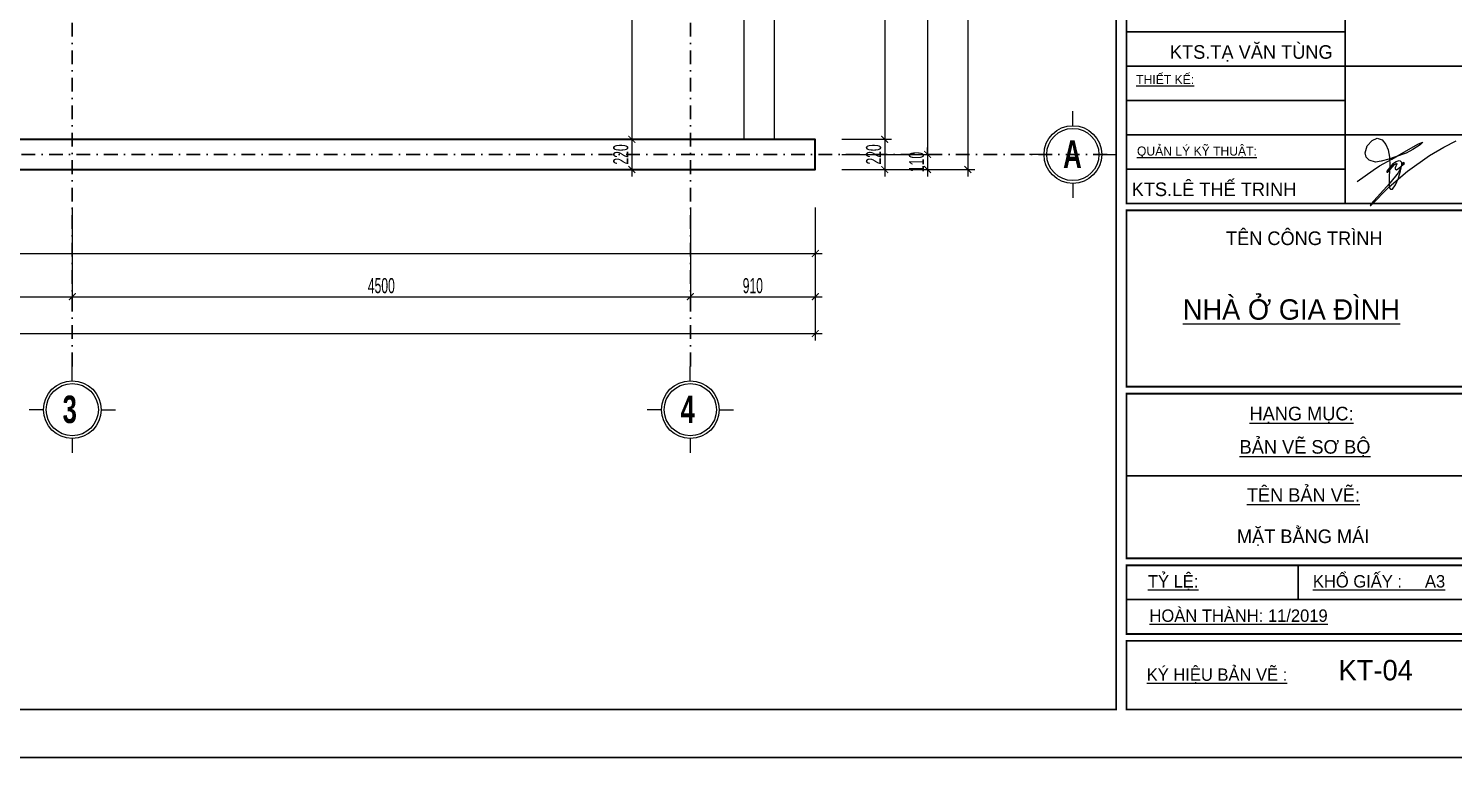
# Model space of a CAD drawing. Header units: inches. Extents: x 274208 to 641690, y -81912 to 129129.
# Drawn here: x 479443 to 489819, y 89217 to 94525 of the extents above; entities that cross this region are included whole.
import ezdxf
from ezdxf.enums import TextEntityAlignment as Align

# ---------------------------------------------------------------- set-up
doc = ezdxf.new("R2010")
doc.units = ezdxf.units.IN
doc.header["$MEASUREMENT"] = 0
doc.header["$PDMODE"] = 3
doc.linetypes.add('DASHDOT', pattern=[1, 0.5, -0.25, 0, -0.25])
for name, color, linetype, lineweight in [('01.Cut', 255, 'Continuous', 35), ('02.Thay', 145, 'Continuous', 20), ('05.Text', 253, 'Continuous', 18), ('08.Dim', 156, 'Continuous', 15), ('11.Khung bo', 32, 'Continuous', 50), ('12.Khung', 36, 'Continuous', 25)]:
    doc.layers.add(name, color=color, linetype=linetype, lineweight=lineweight)
doc.layers.add('Tpl_Bound', color=1, linetype='Continuous', plot=False)
doc.layers.add('TRUC', color=250, linetype='DASHDOT')
doc.styles.add('AVANTHB', font='')
doc.styles.add('TT5_Text Dim', font='hoatbif.shx', dxfattribs={"width": 0.6})
doc.styles.add('VnAvantH', font='')
doc.styles.get('AVANTHB').set_extended_font_data('.VnAvantH', bold=True)
doc.styles.get('VnAvantH').set_extended_font_data('.VnAvantH')
doc.dimstyles.new('TT5_Dim 1-50', dxfattribs={"dimscale": 50, "dimtxt": 2.2, "dimasz": 1, "dimexe": 1, "dimexo": 0.5, "dimgap": 0.5, "dimtad": 1, "dimdec": 0, "dimzin": 0, "dimdsep": 46, "dimtxsty": 'TT5_Text Dim', "dimblk": 'ARCHTICK', "dimcen": 0, "dimdle": 1, "dimclrd": 256, "dimclre": 256, "dimclrt": 1, "dimadec": 0, "dimazin": 0, "dimtfac": 0.015, "dimtdec": 0, "dimtix": 1, "dimtmove": 2, "dimatfit": 3, "dimldrblk": 'DOT', "dimfxl": 1, "dimtolj": 1, "dimtzin": 0, "dimlwd": -1, "dimlwe": -1, "dimarcsym": 1})

# ---------------------------------------------------------------- blocks, each defined once
blk = doc.blocks.new('100')
at = {"layer": '05.Text', "color": 1}
blk.add_lwpolyline([(1899575, -937551), (1899804, -937384), (1899898, -937322), (1900076, -937228), (1900253, -937123), (1900467, -937003), (1900530, -936977), (1900488, -937019), (1900384, -937087), (1900285, -937139), (1900132, -937194), (1900034, -937228), (1899924, -937254), (1899841, -937269), (1899747, -937243), (1899705, -937196), (1899689, -937134), (1899716, -937034), (1899789, -936956), (1899862, -936920), (1899935, -936946), (1899992, -937014), (1900024, -937092), (1900045, -937196), (1900050, -937322), (1900039, -937473), (1900039, -937577), (1900039, -937640), (1900060, -937661), (1900086, -937661), (1900133, -937598), (1900175, -937504), (1900206, -937395), (1900222, -937311), (1900222, -937275), (1900206, -937254), (1900175, -937249), (1900139, -937264), (1900086, -937301), (1900003, -937400), (1900003, -937416), (1900018, -937416), (1900118, -937306), (1900144, -937285), (1900150, -937293), (1900128, -937353), (1900128, -937374), (1900144, -937379), (1900180, -937358), (1900243, -937306), (1900264, -937290), (1900253, -937276), (1900234, -937290), (1900219, -937326), (1900170, -937426), (1900050, -937577), (1899773, -937880), (1899763, -937901), (1899773, -937901), (1900039, -937630), (1900306, -937400), (1900624, -937175), (1900833, -937050), (1901016, -936961)], dxfattribs=at)
at = {"layer": '11.Khung bo', "const_width": 26.7}
for points in [[(1860913, -945240), (1860913, -916940), (1896063, -916940), (1896063, -945240)], [(1896213, -937871), (1901213, -937871), (1901213, -930871), (1896213, -930871)], [(1896213, -940540), (1901213, -940540), (1901213, -937971), (1896213, -937971)], [(1896213, -943040), (1901213, -943040), (1901213, -940640), (1896213, -940640)], [(1896213, -944140), (1901213, -944140), (1901213, -943140), (1896213, -943140)], [(1896213, -945240), (1901213, -945240), (1901213, -944240), (1896213, -944240)]]:
    blk.add_lwpolyline(points, close=True, dxfattribs=at)
at = {"layer": '12.Khung'}
for p, q in [((1899399, -930871), (1899399, -937871)), ((1896213, -935371), (1899399, -935371)), ((1896213, -935871), (1901213, -935871)), ((1896213, -936371), (1899399, -936371)), ((1896213, -936871), (1901213, -936871)), ((1896213, -937371), (1899399, -937371)), ((1901213, -941840), (1896213, -941840)), ((1898713, -943640), (1898713, -943140)), ((1901213, -943640), (1896213, -943640))]:
    blk.add_line(p, q, dxfattribs=at)
at = {"layer": '12.Khung', "color": 1}
blk.add_lwpolyline([(1901579, -945940), (1901579, -916240), (1859580, -916240), (1859580, -945940)], close=True, dxfattribs=at)
at = {"layer": '05.Text', "style": 'VnAvantH'}
for s, p in [('KTS.t¹ v¨n tïng', (1899215, -935764)), ('KTS.lª thÕ trinh', (1898687, -937764))]:
    blk.add_text(s, height=198, dxfattribs=at).set_placement(p, align=Align.RIGHT)
for s, height, p in [('%%UthiÕt kÕ:', 132, (1896355, -936133)), ('%%Uqu¶n lý kü thuËt:', 132, (1896366, -937174)), ('tªn C¤NG TR×NH', 198, (1897662, -938477)), ('%%UNHµ ë GIA §×NH', 297, (1897032, -939564)), ('%%Uh¹ng môc:', 198, (1898005, -941030)), ('%%Ub¶n vÏ s¬ bé', 198, (1897861, -941515)), ('%%Utªn b¶n vÏ:', 198, (1897966, -942216)), ('%%Utû lÖ:', 180, (1896525, -943464)), ('%%UKHæ GIÊY :     A3', 180, (1898928, -943464)), ('%%Uhoµn thµnh: 11/2019', 180, (1896548, -943964)), ('%%Uký hiÖu b¶n vÏ :', 180, (1896508, -944823))]:
    blk.add_text(s, height=height, dxfattribs=at).set_placement(p)
blk = doc.blocks.new('DANHTRUC')
for p, q in [((980383, -947347), (980383, -947137)), ((979963, -947767), (979753, -947767)), ((980803, -947767), (981013, -947767)), ((980383, -948187), (980383, -948397))]:
    blk.add_line(p, q)
for radius in [420, 380]:
    blk.add_circle((980383, -947767), radius)
blk = doc.blocks.new('_ARCHTICK')
at = {"color": 0, "linetype": 'ByBlock', "const_width": 0.15}
blk.add_lwpolyline([(-0.5, -0.5), (0.5, 0.5)], dxfattribs=at)
blk = doc.blocks.new('*D174')
at = {"layer": '08.Dim', "transparency": 16777216}
for p, q in [((485677, 96828), (485677, 93668)), ((485366, 96778), (485727, 96778)), ((485366, 93718), (485727, 93718))]:
    blk.add_line(p, q, dxfattribs=at)
at = {"layer": 'Defpoints', "color": 0, "transparency": 16777216}
for p in [(485341, 96778), (485341, 93718), (485677, 93718)]:
    blk.add_point(p, dxfattribs=at)
at = {"layer": '08.Dim', "transparency": 16777216, "xscale": 50, "yscale": 50, "zscale": 50}
for p, rotation in [((485677, 96778), 90), ((485677, 93718), 270)]:
    blk.add_blockref('_ARCHTICK', p, dxfattribs=dict(at, rotation=rotation))
at = {"layer": '08.Dim', "color": 1, "transparency": 16777216, "insert": (485597, 95248), "char_height": 110, "attachment_point": 5, "rotation": 90, "style": 'TT5_Text Dim'}
blk.add_mtext('\\A1;3060', dxfattribs=at)
blk = doc.blocks.new('_DOT')
at = {"color": 1, "linetype": 'ByBlock'}
blk.add_line((-0.5, 0), (-1, 0), dxfattribs=at)
at = {"color": 1, "linetype": 'ByBlock', "const_width": 0.5}
blk.add_lwpolyline([(-0.25, 0, 1), (0.25, 0, 1)], format="xyb", close=True, dxfattribs=at)
blk = doc.blocks.new('*D175')
at = {"layer": '08.Dim', "transparency": 16777216}
for p, q in [((485366, 93718), (485727, 93718)), ((485677, 93768), (485677, 93448)), ((485366, 93498), (485727, 93498))]:
    blk.add_line(p, q, dxfattribs=at)
at = {"layer": 'Defpoints', "color": 0, "transparency": 16777216}
for p in [(485341, 93718), (485341, 93498), (485677, 93498)]:
    blk.add_point(p, dxfattribs=at)
at = {"layer": '08.Dim', "transparency": 16777216, "xscale": 50, "yscale": 50, "zscale": 50}
for p, rotation in [((485677, 93718), 90), ((485677, 93498), 270)]:
    blk.add_blockref('_ARCHTICK', p, dxfattribs=dict(at, rotation=rotation))
at = {"layer": '08.Dim', "color": 1, "transparency": 16777216, "insert": (485597, 93608), "char_height": 110, "attachment_point": 5, "rotation": 90, "style": 'TT5_Text Dim'}
blk.add_mtext('\\A1;220', dxfattribs=at)
blk = doc.blocks.new('*D178')
at = {"layer": '08.Dim', "transparency": 16777216}
for p, q in [((485989, 96718), (485989, 93558)), ((485366, 96668), (486039, 96668)), ((485366, 93608), (486039, 93608))]:
    blk.add_line(p, q, dxfattribs=at)
at = {"layer": 'Defpoints', "color": 0, "transparency": 16777216}
for p in [(485341, 96668), (485341, 93608), (485989, 93608)]:
    blk.add_point(p, dxfattribs=at)
at = {"layer": '08.Dim', "transparency": 16777216, "xscale": 50, "yscale": 50, "zscale": 50}
for p, rotation in [((485989, 96668), 90), ((485989, 93608), 270)]:
    blk.add_blockref('_ARCHTICK', p, dxfattribs=dict(at, rotation=rotation))
at = {"layer": '08.Dim', "color": 1, "transparency": 16777216, "insert": (485909, 95138), "char_height": 110, "attachment_point": 5, "rotation": 90, "style": 'TT5_Text Dim'}
blk.add_mtext('\\A1;3060', dxfattribs=at)
blk = doc.blocks.new('*D179')
at = {"layer": '08.Dim', "transparency": 16777216}
for p, q in [((485366, 93608), (486039, 93608)), ((485989, 93608), (485989, 93658)), ((485989, 93608), (485989, 93498)), ((485366, 93498), (486039, 93498)), ((485989, 93498), (485989, 93448))]:
    blk.add_line(p, q, dxfattribs=at)
at = {"layer": 'Defpoints', "color": 0, "transparency": 16777216}
for p in [(485341, 93608), (485341, 93498), (485989, 93498)]:
    blk.add_point(p, dxfattribs=at)
at = {"layer": '08.Dim', "transparency": 16777216, "xscale": 50, "yscale": 50, "zscale": 50}
for p, rotation in [((485989, 93608), 270), ((485989, 93498), 90)]:
    blk.add_blockref('_ARCHTICK', p, dxfattribs=dict(at, rotation=rotation))
at = {"layer": '08.Dim', "color": 1, "transparency": 16777216, "insert": (485909, 93553), "char_height": 110, "attachment_point": 5, "rotation": 90, "style": 'TT5_Text Dim'}
blk.add_mtext('\\A1;110', dxfattribs=at)
blk = doc.blocks.new('*D180')
at = {"layer": '08.Dim', "transparency": 16777216}
for p, q in [((486283, 100548), (486283, 93448)), ((485366, 100498), (486333, 100498)), ((485366, 93498), (486333, 93498))]:
    blk.add_line(p, q, dxfattribs=at)
at = {"layer": 'Defpoints', "color": 0, "transparency": 16777216}
for p in [(485341, 100498), (485341, 93498), (486283, 93498)]:
    blk.add_point(p, dxfattribs=at)
at = {"layer": '08.Dim', "transparency": 16777216, "xscale": 50, "yscale": 50, "zscale": 50}
for p, rotation in [((486283, 100498), 90), ((486283, 93498), 270)]:
    blk.add_blockref('_ARCHTICK', p, dxfattribs=dict(at, rotation=rotation))
at = {"layer": '08.Dim', "color": 1, "transparency": 16777216, "insert": (486203, 96998), "char_height": 110, "attachment_point": 5, "rotation": 90, "style": 'TT5_Text Dim'}
blk.add_mtext('\\A1;7000', dxfattribs=at)
blk = doc.blocks.new('*D190')
at = {"layer": '08.Dim', "transparency": 16777216}
for p, q in [((473092, 93222), (473092, 92837)), ((485172, 93222), (485172, 92837)), ((473042, 92887), (485222, 92887))]:
    blk.add_line(p, q, dxfattribs=at)
at = {"layer": 'Defpoints', "color": 0, "transparency": 16777216}
for p in [(473092, 93247), (485172, 93247), (485172, 92887)]:
    blk.add_point(p, dxfattribs=at)
at = {"layer": '08.Dim', "transparency": 16777216, "xscale": 50, "yscale": 50, "zscale": 50, "rotation": 180}
blk.add_blockref('_ARCHTICK', (473092, 92887), dxfattribs=at)
at = {"layer": '08.Dim', "transparency": 16777216, "xscale": 50, "yscale": 50, "zscale": 50}
blk.add_blockref('_ARCHTICK', (485172, 92887), dxfattribs=at)
at = {"layer": '08.Dim', "color": 1, "transparency": 16777216, "insert": (479132, 92967), "char_height": 110, "attachment_point": 5, "style": 'TT5_Text Dim'}
blk.add_mtext('\\A1;12080', dxfattribs=at)
blk = doc.blocks.new('*D193')
at = {"layer": '08.Dim', "transparency": 16777216}
for p, q in [((476742, 93222), (476742, 92522)), ((479762, 93222), (479762, 92522)), ((476692, 92572), (479812, 92572))]:
    blk.add_line(p, q, dxfattribs=at)
at = {"layer": 'Defpoints', "color": 0, "transparency": 16777216}
for p in [(476742, 93247), (479762, 93247), (479762, 92572)]:
    blk.add_point(p, dxfattribs=at)
at = {"layer": '08.Dim', "transparency": 16777216, "xscale": 50, "yscale": 50, "zscale": 50, "rotation": 180}
blk.add_blockref('_ARCHTICK', (476742, 92572), dxfattribs=at)
at = {"layer": '08.Dim', "transparency": 16777216, "xscale": 50, "yscale": 50, "zscale": 50}
blk.add_blockref('_ARCHTICK', (479762, 92572), dxfattribs=at)
at = {"layer": '08.Dim', "color": 1, "transparency": 16777216, "insert": (478252, 92652), "char_height": 110, "attachment_point": 5, "style": 'TT5_Text Dim'}
blk.add_mtext('\\A1;3020', dxfattribs=at)
blk = doc.blocks.new('*D194')
at = {"layer": '08.Dim', "transparency": 16777216}
for p, q in [((479762, 93222), (479762, 92522)), ((484262, 93222), (484262, 92522)), ((479712, 92572), (484312, 92572))]:
    blk.add_line(p, q, dxfattribs=at)
at = {"layer": 'Defpoints', "color": 0, "transparency": 16777216}
for p in [(479762, 93247), (484262, 93247), (484262, 92572)]:
    blk.add_point(p, dxfattribs=at)
at = {"layer": '08.Dim', "transparency": 16777216, "xscale": 50, "yscale": 50, "zscale": 50, "rotation": 180}
blk.add_blockref('_ARCHTICK', (479762, 92572), dxfattribs=at)
at = {"layer": '08.Dim', "transparency": 16777216, "xscale": 50, "yscale": 50, "zscale": 50}
blk.add_blockref('_ARCHTICK', (484262, 92572), dxfattribs=at)
at = {"layer": '08.Dim', "color": 1, "transparency": 16777216, "insert": (482012, 92652), "char_height": 110, "attachment_point": 5, "style": 'TT5_Text Dim'}
blk.add_mtext('\\A1;4500', dxfattribs=at)
blk = doc.blocks.new('*D195')
at = {"layer": '08.Dim', "transparency": 16777216}
for p, q in [((484262, 93222), (484262, 92522)), ((485172, 93222), (485172, 92522)), ((484212, 92572), (485222, 92572))]:
    blk.add_line(p, q, dxfattribs=at)
at = {"layer": 'Defpoints', "color": 0, "transparency": 16777216}
for p in [(484262, 93247), (485172, 93247), (485172, 92572)]:
    blk.add_point(p, dxfattribs=at)
at = {"layer": '08.Dim', "transparency": 16777216, "xscale": 50, "yscale": 50, "zscale": 50, "rotation": 180}
blk.add_blockref('_ARCHTICK', (484262, 92572), dxfattribs=at)
at = {"layer": '08.Dim', "transparency": 16777216, "xscale": 50, "yscale": 50, "zscale": 50}
blk.add_blockref('_ARCHTICK', (485172, 92572), dxfattribs=at)
at = {"layer": '08.Dim', "color": 1, "transparency": 16777216, "insert": (484717, 92652), "char_height": 110, "attachment_point": 5, "style": 'TT5_Text Dim'}
blk.add_mtext('\\A1;910', dxfattribs=at)
blk = doc.blocks.new('*D196')
at = {"layer": '08.Dim', "transparency": 16777216}
for p, q in [((472872, 93222), (472872, 92254)), ((485172, 93222), (485172, 92254)), ((472822, 92304), (485222, 92304))]:
    blk.add_line(p, q, dxfattribs=at)
at = {"layer": 'Defpoints', "color": 0, "transparency": 16777216}
for p in [(472872, 93247), (485172, 93247), (485172, 92304)]:
    blk.add_point(p, dxfattribs=at)
at = {"layer": '08.Dim', "transparency": 16777216, "xscale": 50, "yscale": 50, "zscale": 50, "rotation": 180}
blk.add_blockref('_ARCHTICK', (472872, 92304), dxfattribs=at)
at = {"layer": '08.Dim', "transparency": 16777216, "xscale": 50, "yscale": 50, "zscale": 50}
blk.add_blockref('_ARCHTICK', (485172, 92304), dxfattribs=at)
at = {"layer": '08.Dim', "color": 1, "transparency": 16777216, "insert": (479022, 92384), "char_height": 110, "attachment_point": 5, "style": 'TT5_Text Dim'}
blk.add_mtext('\\A1;12300', dxfattribs=at)
blk = doc.blocks.new('*D203')
at = {"layer": '08.Dim', "transparency": 16777216}
for p, q in [((483836, 96608), (483836, 93668)), ((483466, 96558), (483886, 96558)), ((483466, 93718), (483886, 93718))]:
    blk.add_line(p, q, dxfattribs=at)
at = {"layer": 'Defpoints', "color": 0, "transparency": 16777216}
for p in [(483441, 96558), (483441, 93718), (483836, 93718)]:
    blk.add_point(p, dxfattribs=at)
at = {"layer": '08.Dim', "transparency": 16777216, "xscale": 50, "yscale": 50, "zscale": 50}
for p, rotation in [((483836, 96558), 90), ((483836, 93718), 270)]:
    blk.add_blockref('_ARCHTICK', p, dxfattribs=dict(at, rotation=rotation))
at = {"layer": '08.Dim', "color": 1, "transparency": 16777216, "insert": (483756, 95138), "char_height": 110, "attachment_point": 5, "rotation": 90, "style": 'TT5_Text Dim'}
blk.add_mtext('\\A1;2840', dxfattribs=at)
blk = doc.blocks.new('*D204')
at = {"layer": '08.Dim', "transparency": 16777216}
for p, q in [((483466, 93718), (483886, 93718)), ((483836, 93768), (483836, 93448)), ((483466, 93498), (483886, 93498))]:
    blk.add_line(p, q, dxfattribs=at)
at = {"layer": 'Defpoints', "color": 0, "transparency": 16777216}
for p in [(483441, 93718), (483441, 93498), (483836, 93498)]:
    blk.add_point(p, dxfattribs=at)
at = {"layer": '08.Dim', "transparency": 16777216, "xscale": 50, "yscale": 50, "zscale": 50}
for p, rotation in [((483836, 93718), 90), ((483836, 93498), 270)]:
    blk.add_blockref('_ARCHTICK', p, dxfattribs=dict(at, rotation=rotation))
at = {"layer": '08.Dim', "color": 1, "transparency": 16777216, "insert": (483756, 93608), "char_height": 110, "attachment_point": 5, "rotation": 90, "style": 'TT5_Text Dim'}
blk.add_mtext('\\A1;220', dxfattribs=at)

msp = doc.modelspace()

# ---------------------------------------------------------------- linework, layer by layer
at = {"layer": '01.Cut'}
msp.add_lwpolyline([(472872, 93497.6), (485172, 93497.6), (485172, 93717.6), (472872, 93717.6)], close=True, dxfattribs=at)
at = {"layer": '02.Thay'}
for points in [[(472872, 93717.6), (472872, 100497.6), (483152, 100497.6), (483152, 96777.6), (484872, 96777.6), (484872, 93717.6)], [(473092, 93717.6), (473092, 100277.6), (482932, 100277.6), (482932, 96557.6), (484652, 96557.6), (484652, 93717.6)]]:
    msp.add_lwpolyline(points, dxfattribs=at)
at = {"layer": 'Tpl_Bound', "color": 1}
msp.add_lwpolyline([(469120.9, 89216.7), (469120.9, 104066.6), (490120.8, 104066.6), (490120.8, 89216.7)], close=True, dxfattribs=at)
at = {"layer": 'TRUC', "ltscale": 200}
for p, q in [((479762, 92064.6), (479762, 101862.1)), ((484262, 92064.6), (484262, 101862.1)), ((469787.6, 93607.6), (487362.4, 93607.6))]:
    msp.add_line(p, q, dxfattribs=at)

# ---------------------------------------------------------------- block references
at = {"layer": '05.Text', "xscale": 0.5, "yscale": 0.5, "zscale": 0.5}
for name, p in [('100', (-460668.9, 562186.6)), ('DANHTRUC', (-3144.2, 567490.9)), ('DANHTRUC', (-10429.7, 565632.9)), ('DANHTRUC', (-5929.7, 565632.9))]:
    msp.add_blockref(name, p, dxfattribs=at)

# ---------------------------------------------------------------- texts
at = {"layer": '05.Text', "style": 'AVANTHB', "width": 0.7}
for s, p in [('a', (486976.6, 93509.9)), ('3', (479691.2, 91652)), ('4', (484191.2, 91652))]:
    msp.add_text(s, height=200, dxfattribs=at).set_placement(p)
at = {"layer": '05.Text', "style": 'VnAvantH'}
for s, height, p in [('MÆT B»NG m¸i', 98.999, (489205.3, 90778)), ('KT-04', 148.5, (489522.7, 89778.5))]:
    msp.add_text(s, height=height, dxfattribs=at).set_placement(p, align=Align.RIGHT)

# ---------------------------------------------------------------- dimensions: what is measured, and where the dimension line sits
at = {"layer": '08.Dim'}
for base, p1, p2, picture, middle in [((486283.1, 93497.6), (485341.1, 100497.6), (485341.1, 93497.6), '*D180', (486203.1, 96997.6)), ((485677.1, 93717.6), (485341.1, 96777.6), (485341.1, 93717.6), '*D174', (485597.1, 95247.6)), ((485989.2, 93607.6), (485341.1, 96667.6), (485341.1, 93607.6), '*D178', (485909.2, 95137.6)), ((483836.3, 93717.6), (483440.9, 96557.6), (483440.9, 93717.6), '*D203', (483756.3, 95137.6)), ((483836.3, 93497.6), (483440.9, 93717.6), (483440.9, 93497.6), '*D204', (483756.3, 93607.6)), ((485677.1, 93497.6), (485341.1, 93717.6), (485341.1, 93497.6), '*D175', (485597.1, 93607.6)), ((485989.2, 93497.6), (485341.1, 93607.6), (485341.1, 93497.6), '*D179', (485909.2, 93552.6))]:
    dim = msp.add_linear_dim(base=base, p1=p1, p2=p2, angle=90, dimstyle='TT5_Dim 1-50', dxfattribs=at)
    dim.commit()
    dim.dimension.update_dxf_attribs({"geometry": picture, "text_midpoint": middle})
for base, p1, p2, picture, middle in [((485172, 92303.9), (472872, 93246.8), (485172, 93246.8), '*D196', (479022, 92383.9)), ((485172, 92887), (473092, 93246.8), (485172, 93246.8), '*D190', (479132, 92967)), ((479762, 92571.6), (476742, 93246.8), (479762, 93246.8), '*D193', (478252, 92651.6)), ((484262, 92571.6), (479762, 93246.8), (484262, 93246.8), '*D194', (482012, 92651.6)), ((485172, 92571.6), (484262, 93246.8), (485172, 93246.8), '*D195', (484717, 92651.6))]:
    dim = msp.add_linear_dim(base=base, p1=p1, p2=p2, dimstyle='TT5_Dim 1-50', dxfattribs=at)
    dim.commit()
    dim.dimension.update_dxf_attribs({"geometry": picture, "text_midpoint": middle})

doc.saveas('drawing.dxf')
